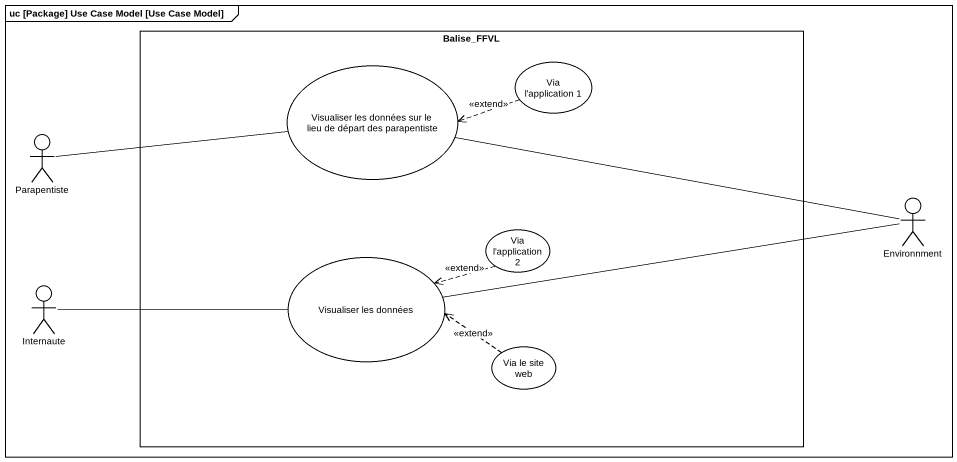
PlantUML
@startuml
mainframe uc [Package] Use Case Model [Use Case Model]
rectangle Balise_FFVL {
  usecase "Visualiser les données sur le lieu de départ des parapentiste" as Visualiser_les_données_sur
  usecase "Via l'application 1" as Via_l_application_1
  usecase "Visualiser les données" as Visualiser_les_données
  usecase "Via l'application 2" as Via_l_application_2
  usecase "Via le site web" as Via_le_site_web
}
actor Parapentiste
actor Environnment
actor Internaute
Via_l_application_1 .left.> Visualiser_les_données_sur : <<extend>>
Parapentiste -right- Visualiser_les_données_sur
Environnment -left- Visualiser_les_données_sur
Environnment -left- Visualiser_les_données
Via_l_application_2 .left.> Visualiser_les_données : <<extend>>
Internaute -right- Visualiser_les_données
Via_le_site_web .left.> Visualiser_les_données : <<extend>>
@enduml
